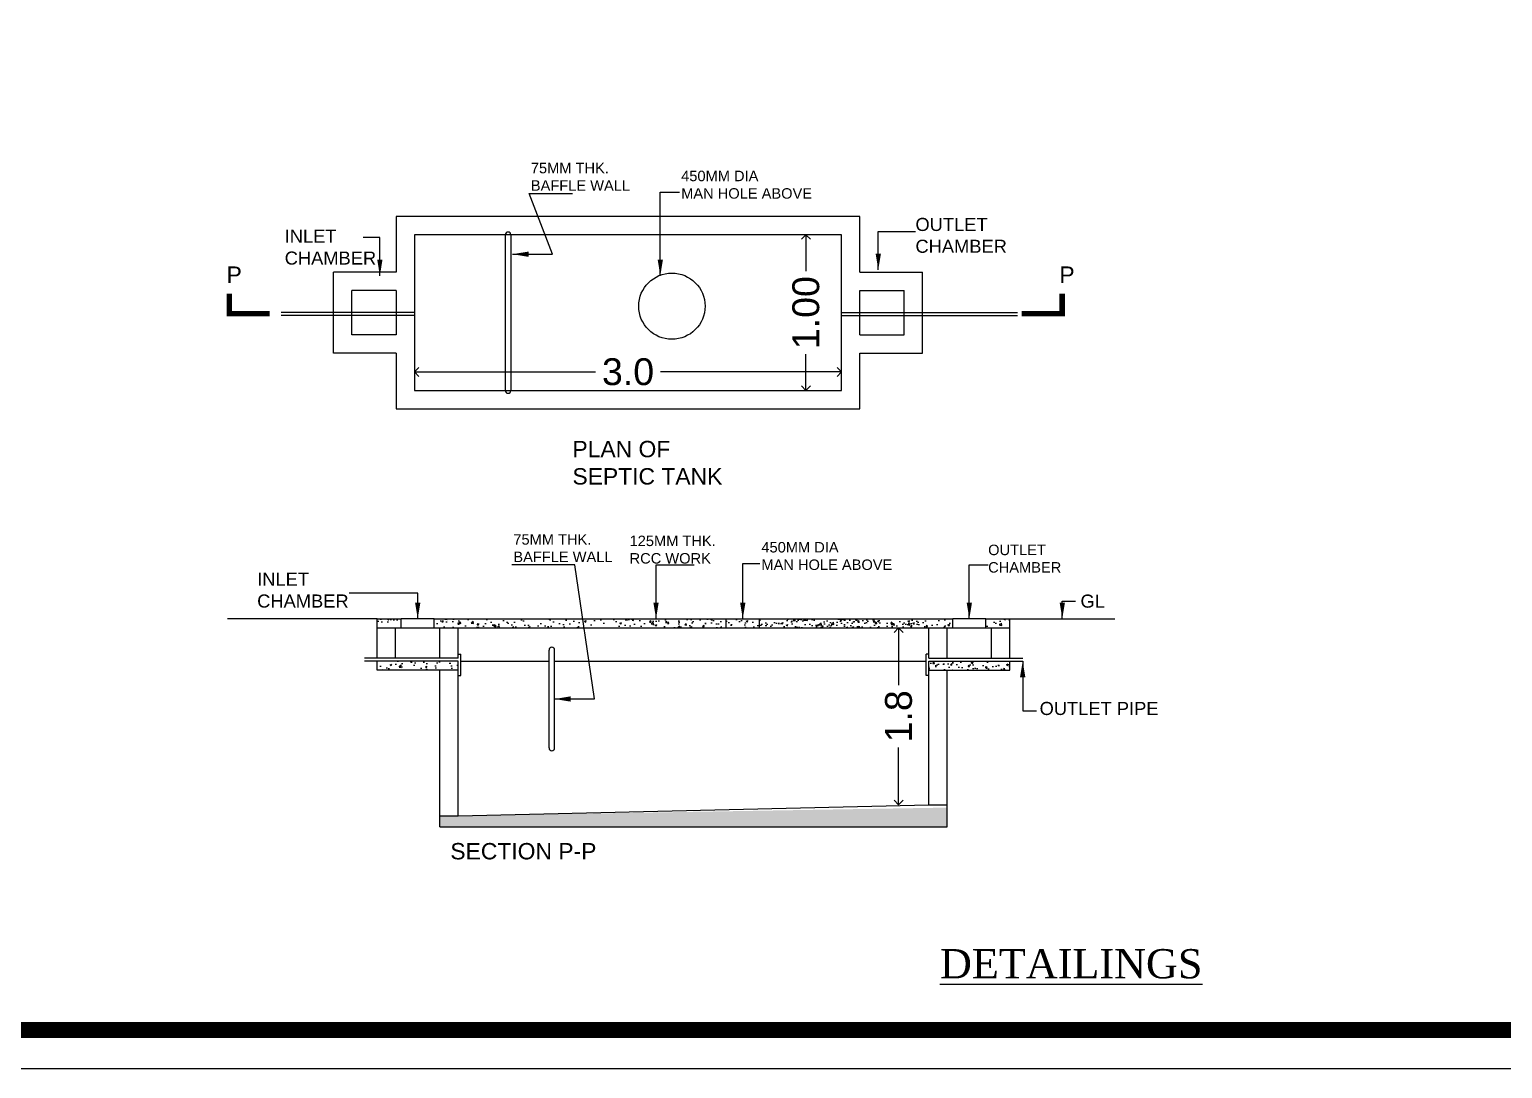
# Model space of a CAD drawing. Header units: metres. Extents: x -9628 to -9500, y 28652 to 28805.
# Drawn here: x -9599.36 to -9582.91, y 28762.76 to 28774.37 of the extents above; entities that cross this region are included whole.
import ezdxf

# ---------------------------------------------------------------- set-up
doc = ezdxf.new("R2010")
doc.units = ezdxf.units.M
doc.header["$PDMODE"] = 34
doc.header["$PDSIZE"] = -15
doc.linetypes.add('CONTINULUS', pattern=[0])
doc.linetypes.add('DASHED', pattern=[0])
doc.layers.add('PLAN', color=7, linetype='Continuous', lineweight=40)
doc.layers.add('SITE_PLAN', color=7, linetype='Continuous')
doc.styles.add('Arial', font='arial.ttf', dxfattribs={"height": 0.2})
doc.styles.get("Standard").update_dxf_attribs({"font": 'arial.ttf', "height": 0.25})
doc.styles.add('STYLE1', font='arial.ttf', dxfattribs={"height": 0.3})
doc.styles.add('style2', font='arial.ttf', dxfattribs={"height": 0.3})
doc.dimstyles.new('INT DIM', dxfattribs={"dimtxt": 0.3, "dimasz": 0.1, "dimexe": 0.18, "dimexo": 0.0625, "dimgap": 0.09, "dimtad": 0, "dimzin": 0, "dimdsep": 46, "dimtxsty": 'style2', "dimblk": 'OPEN90', "dimcen": 0.09, "dimse1": 1, "dimse2": 1, "dimclrd": 250, "dimclrt": 256, "dimadec": 0, "dimazin": 0, "dimtfac": 1, "dimtofl": 0, "dimtmove": 0, "dimatfit": 3, "dimfxl": 1, "dimtolj": 1, "dimtzin": 0, "dimlwd": -1, "dimarcsym": 0})
doc.dimstyles.get("Standard").update_dxf_attribs({"dimtxt": 0.9, "dimasz": 0.18, "dimexe": 0.18, "dimexo": 0.0625, "dimgap": 0.09, "dimtad": 0, "dimtih": 1, "dimtoh": 1, "dimdec": 4, "dimzin": 0, "dimdsep": 46, "dimtxsty": 'STYLE1', "dimcen": 0.09, "dimadec": 0, "dimazin": 0, "dimtfac": 1, "dimtdec": 4, "dimtofl": 0, "dimtmove": 0, "dimatfit": 3, "dimfxl": 1, "dimtolj": 1, "dimtzin": 0, "dimarcsym": 0})
pattern_1 = [(50, (-10368.69741, 28700.4788), (0.196757633, -0.017214062), [0.020573877, -0.22631264]), (355, (-10368.69741, 28700.4788), (-0.03806204, 0.20634011), [0.0164591, -0.181050114]), (100.4514, (-10368.68101, 28700.47737), (0.15869574, 0.18912592), [0.017485104, -0.19233615]), (46.1842, (-10368.6974, 28700.53367), (0.29276381, -0.0454049), [0.03086081, -0.33946896]), (96.6356, (-10368.673, 28700.5299), (0.25639514, 0.26721841), [0.02622766, -0.28850418]), (351.1842, (-10368.6974, 28700.53367), (0.25639493, 0.26721861), [0.02468865, -0.27157517]), (21, (-10368.66998, 28700.51995), (0.16374256, -0.11044575), [0.020573877, -0.22631264]), (326, (-10368.66998, 28700.51995), (0.06674586, 0.198921967), [0.0164591, -0.181050114]), (71.4514, (-10368.65633, 28700.51075), (0.23048849, 0.088476035), [0.017485104, -0.19233615]), (37.5, (-10368.69741, 28700.47881), (0.0033356715, 0.091318894), [0, -0.178855567, 0, -0.183793297, 0, -0.18173591]), (7.5, (-10368.69741, 28700.47881), (0.072164803, 0.108194372), [0, -0.104789611, 0, -0.174740792, 0, -0.069265384]), (327.5, (-10368.758584, 28700.47881), (0.146437292, -0.006187215), [0, -0.068579589, 0, -0.213968316, 0, -0.283919496]), (317.5, (-10368.78602, 28700.47881), (0.15997867, 0.027460634), [0, -0.089153465, 0, -0.142096907, 0, -0.20162399])]
pattern_2 = [(50, (-10366.54843, 28700.4788), (0.196757633, -0.017214062), [0.020573877, -0.22631264]), (355, (-10366.54843, 28700.4788), (-0.03806204, 0.20634011), [0.0164591, -0.181050114]), (100.4514, (-10366.53204, 28700.47737), (0.15869574, 0.18912592), [0.017485104, -0.19233615]), (46.1842, (-10366.54843, 28700.53367), (0.29276381, -0.0454049), [0.03086081, -0.33946896]), (96.6356, (-10366.52404, 28700.5299), (0.25639514, 0.26721841), [0.02622766, -0.28850418]), (351.1842, (-10366.54843, 28700.53367), (0.25639493, 0.26721861), [0.02468865, -0.27157517]), (21, (-10366.521, 28700.51995), (0.16374256, -0.11044575), [0.020573877, -0.22631264]), (326, (-10366.521, 28700.51995), (0.06674586, 0.198921967), [0.0164591, -0.181050114]), (71.4514, (-10366.50736, 28700.51075), (0.23048849, 0.088476035), [0.017485104, -0.19233615]), (37.5, (-10366.54843, 28700.47881), (0.0033356715, 0.091318894), [0, -0.178855567, 0, -0.183793297, 0, -0.18173591]), (7.5, (-10366.54843, 28700.47881), (0.072164803, 0.108194372), [0, -0.104789611, 0, -0.174740792, 0, -0.069265384]), (327.5, (-10366.609606, 28700.47881), (0.146437292, -0.006187215), [0, -0.068579589, 0, -0.213968316, 0, -0.283919496]), (317.5, (-10366.63704, 28700.47881), (0.15997867, 0.027460634), [0, -0.089153465, 0, -0.142096907, 0, -0.20162399])]

# ---------------------------------------------------------------- blocks, each defined once
blk = doc.blocks.new('_Open90')
at = {"layer": 'PLAN', "color": 0, "lineweight": -2}
for p, q in [((0, 0), (-1, 0)), ((-0.5, 0.5), (0, 0)), ((0, 0), (-0.5, -0.5))]:
    blk.add_line(p, q, dxfattribs=at)
blk = doc.blocks.new('*D27')
at = {"layer": 'Defpoints', "color": 0}
for p in [(-9590.688077, 28772.079049), (-9590.688077, 28772.079049), (-9590.688077, 28770.339365)]:
    blk.add_point(p, dxfattribs=at)
at = {"layer": 'SITE_PLAN', "color": 250, "ltscale": 5}
for p, q in [((-9590.688077, 28771.979049), (-9590.688077, 28771.673757)), ((-9590.688077, 28770.439365), (-9590.688077, 28770.744657))]:
    blk.add_line(p, q, dxfattribs=at)
at = {"layer": 'SITE_PLAN', "color": 250, "xscale": 0.1, "yscale": 0.1, "zscale": 0.1}
for p, rotation in [((-9590.688077, 28772.079049), 90), ((-9590.688077, 28770.339365), 270)]:
    blk.add_blockref('_Open90', p, dxfattribs=dict(at, rotation=rotation))
at = {"layer": 'SITE_PLAN', "linetype": 'CONTINULUS', "ltscale": 0.05, "insert": (-9590.688077, 28771.209207), "char_height": 0.3, "attachment_point": 5, "rotation": 90, "style": 'style2'}
blk.add_mtext('\\A1;1.00', dxfattribs=at)
blk = doc.blocks.new('*D28')
at = {"layer": 'Defpoints', "color": 0}
for p in [(-9590.29015, 28770.54714), (-9595.061765, 28770.339365), (-9590.29015, 28770.339365)]:
    blk.add_point(p, dxfattribs=at)
at = {"layer": 'SITE_PLAN', "color": 250, "ltscale": 5}
for p, q in [((-9594.961765, 28770.54714), (-9593.038057, 28770.54714)), ((-9590.39015, 28770.54714), (-9592.313857, 28770.54714))]:
    blk.add_line(p, q, dxfattribs=at)
at = {"layer": 'SITE_PLAN', "color": 250, "xscale": 0.1, "yscale": 0.1, "zscale": 0.1, "rotation": 180}
blk.add_blockref('_Open90', (-9595.061765, 28770.54714), dxfattribs=at)
at = {"layer": 'SITE_PLAN', "color": 250, "xscale": 0.1, "yscale": 0.1, "zscale": 0.1}
blk.add_blockref('_Open90', (-9590.29015, 28770.54714), dxfattribs=at)
at = {"layer": 'SITE_PLAN', "linetype": 'CONTINULUS', "ltscale": 0.05, "insert": (-9592.675957, 28770.54714), "char_height": 0.3, "attachment_point": 5, "style": 'style2'}
blk.add_mtext('\\A1;3.0', dxfattribs=at)
blk = doc.blocks.new('*D29')
at = {"layer": 'Defpoints', "color": 0}
for p in [(-9589.315445, 28767.685784), (-9589.652443, 28765.710692), (-9589.315445, 28765.710692)]:
    blk.add_point(p, dxfattribs=at)
at = {"layer": 'SITE_PLAN', "color": 250, "ltscale": 5}
for p, q in [((-9589.652443, 28767.585784), (-9589.652443, 28767.047288)), ((-9589.652443, 28765.810692), (-9589.652443, 28766.349188))]:
    blk.add_line(p, q, dxfattribs=at)
at = {"layer": 'SITE_PLAN', "color": 250, "xscale": 0.1, "yscale": 0.1, "zscale": 0.1}
for p, rotation in [((-9589.652443, 28767.685784), 90), ((-9589.652443, 28765.710692), 270)]:
    blk.add_blockref('_Open90', p, dxfattribs=dict(at, rotation=rotation))
at = {"layer": 'SITE_PLAN', "linetype": 'CONTINULUS', "ltscale": 0.05, "insert": (-9589.652443, 28766.698238), "char_height": 0.3, "attachment_point": 5, "rotation": 90, "style": 'style2'}
blk.add_mtext('\\A1;1.8', dxfattribs=at)

msp = doc.modelspace()

# ---------------------------------------------------------------- hatches: boundary and pattern name
at = {"layer": 'SITE_PLAN'}
h = msp.add_hatch(dxfattribs=at)
h.set_pattern_fill('AR-CONC', color=256, scale=0.027432, style=0)
h.set_pattern_definition(pattern_2)
h.paths.add_polyline_path([(-9595.21085, 28767.68578), (-9595.21085, 28767.78865), (-9595.47831, 28767.78865), (-9595.47831, 28767.68578)])
h = msp.add_hatch(dxfattribs=at)
h.set_pattern_fill('AR-CONC', color=256, scale=0.027432, style=0)
h.set_pattern_definition(pattern_2)
h.paths.add_polyline_path([(-9594.84052, 28767.78865), (-9594.84052, 28767.68578), (-9592.56042, 28767.68578), (-9592.56042, 28767.78865)])
h = msp.add_hatch(dxfattribs=at)
h.set_pattern_fill('AR-CONC', color=256, scale=0.027432, style=0)
h.set_pattern_definition(pattern_2)
h.paths.add_polyline_path([(-9589.43017, 28767.68578), (-9589.43017, 28767.78865), (-9592.56042, 28767.78865), (-9592.56042, 28767.68578)])
h = msp.add_hatch(dxfattribs=at)
h.set_pattern_fill('AR-CONC', color=256, scale=0.027432, style=0)
h.set_pattern_definition(pattern_1)
h.paths.add_polyline_path([(-9591.20882, 28767.78865), (-9591.20882, 28767.68578), (-9589.04798, 28767.68578), (-9589.04798, 28767.78865)])
h = msp.add_hatch(dxfattribs=at)
h.set_pattern_fill('AR-CONC', color=256, scale=0.027432, style=0)
h.set_pattern_definition(pattern_1)
h.paths.add_polyline_path([(-9588.41019, 28767.68578), (-9588.41019, 28767.78865), (-9588.67765, 28767.78865), (-9588.67765, 28767.68578)])
h = msp.add_hatch(dxfattribs=at)
h.set_pattern_fill('AR-CONC', color=256, scale=0.027432, style=0)
h.set_pattern_definition(pattern_2)
h.paths.add_polyline_path([(-9595.47831, 28767.31545), (-9595.47831, 28767.21258), (-9594.57306, 28767.21258), (-9594.57306, 28767.31545)])
h = msp.add_hatch(dxfattribs=at)
h.set_pattern_fill('AR-CONC', color=256, scale=0.027432, style=0)
h.set_pattern_definition(pattern_1)
h.paths.add_polyline_path([(-9589.31544, 28767.31545), (-9589.31544, 28767.21258), (-9588.41019, 28767.21258), (-9588.41019, 28767.31545)])
h = msp.add_hatch(dxfattribs=at)
h.set_pattern_fill('AR-CONC', color=256, scale=0.027432, style=0)
h.set_pattern_definition([(50, (-10249.81377, 27853.8032), (0.196757633, -0.017214062), [0.020573877, -0.226312642]), (355, (-10249.81377, 27853.8032), (-0.038062037, 0.206340108), [0.0164591, -0.181050114]), (100.4514, (-10249.79737, 27853.80176), (0.15869574, 0.18912592), [0.017485104, -0.19233615]), (46.1842, (-10249.81377, 27853.85806), (0.29276381, -0.045404904), [0.030860815, -0.33946896]), (96.6356, (-10249.78937, 27853.85427), (0.256395135, 0.26721841), [0.02622766, -0.28850418]), (351.1842, (-10249.81377, 27853.85806), (0.25639493, 0.26721861), [0.02468865, -0.27157517]), (21, (-10249.78634, 27853.84434), (0.16374256, -0.110445751), [0.020573877, -0.226312642]), (326, (-10249.78634, 27853.84434), (0.06674586, 0.198921967), [0.0164591, -0.181050114]), (71.4514, (-10249.77269, 27853.83514), (0.23048849, 0.088476035), [0.017485104, -0.19233615]), (37.5, (-10249.81377, 27853.803195), (0.0033356715, 0.091318894), [0, -0.178855567, 0, -0.183793297, 0, -0.18173591]), (7.5, (-10249.81377, 27853.80319), (0.0721648025, 0.108194372), [0, -0.104789611, 0, -0.174740792, 0, -0.069265384]), (327.5, (-10249.87494, 27853.803195), (0.146437292, -0.0061872153), [0, -0.068579589, 0, -0.213968316, 0, -0.283919496]), (317.5, (-10249.90237, 27853.8032), (0.15997867, 0.027460634), [0, -0.089153465, 0, -0.142096907, 0, -0.20162399])])
h.paths.add_polyline_path([(-9589.10971, 28765.46381), (-9589.10971, 28765.6783), (-9594.57306, 28765.58725), (-9594.7788, 28765.58725), (-9594.7788, 28765.46381)])

# ---------------------------------------------------------------- linework, layer by layer
for p, q in [((-9590.08441, 28772.28479), (-9595.2675, 28772.28479)), ((-9595.2675, 28772.28479), (-9595.2675, 28771.66183)), ((-9590.08441, 28771.66183), (-9590.08441, 28772.28479)), ((-9595.06177, 28772.07905), (-9595.06177, 28770.33936)), ((-9590.29015, 28772.07905), (-9595.06177, 28772.07905)), ((-9594.04722, 28772.07905), (-9594.04722, 28770.33936)), ((-9593.9855, 28772.07905), (-9593.9855, 28770.33936)), ((-9590.29015, 28770.33936), (-9590.29015, 28772.07905)), ((-9595.96702, 28770.75658), (-9595.96702, 28771.66183)), ((-9595.2675, 28771.66183), (-9595.96702, 28771.66183)), ((-9590.08441, 28771.66183), (-9589.3849, 28771.66183)), ((-9589.3849, 28770.75658), (-9589.3849, 28771.66183)), ((-9595.76128, 28770.96232), (-9595.76128, 28771.45609)), ((-9595.2675, 28771.45609), (-9595.76128, 28771.45609)), ((-9595.2675, 28771.45609), (-9595.2675, 28770.96232)), ((-9590.08441, 28770.96232), (-9590.08441, 28771.45609)), ((-9590.08441, 28771.45609), (-9589.59064, 28771.45609)), ((-9589.59064, 28770.96232), (-9589.59064, 28771.45609)), ((-9595.06177, 28771.20921), (-9596.54998, 28771.20921)), ((-9595.06177, 28771.17835), (-9596.54998, 28771.17835)), ((-9590.29015, 28771.20921), (-9588.32377, 28771.20921)), ((-9590.29015, 28771.17835), (-9588.32377, 28771.17835)), ((-9595.2675, 28770.96232), (-9595.76128, 28770.96232)), ((-9590.08441, 28770.96232), (-9589.59064, 28770.96232)), ((-9595.2675, 28770.75658), (-9595.96702, 28770.75658)), ((-9595.2675, 28770.75658), (-9595.2675, 28770.13363)), ((-9590.08441, 28770.75658), (-9589.3849, 28770.75658)), ((-9590.08441, 28770.13363), (-9590.08441, 28770.75658)), ((-9595.06177, 28770.33936), (-9590.29015, 28770.33936)), ((-9595.2675, 28770.13363), (-9590.08441, 28770.13363)), ((-9595.47831, 28767.78865), (-9597.1496, 28767.78865)), ((-9595.47831, 28767.78865), (-9595.21085, 28767.78865)), ((-9595.47831, 28767.34631), (-9595.47831, 28767.78865)), ((-9595.21085, 28767.68578), (-9595.21085, 28767.78865)), ((-9594.84052, 28767.78865), (-9595.21085, 28767.78865)), ((-9594.84052, 28767.78865), (-9591.57915, 28767.78865)), ((-9594.84052, 28767.68578), (-9594.84052, 28767.78865)), ((-9591.57915, 28767.78865), (-9591.20882, 28767.78865)), ((-9591.57915, 28767.68578), (-9591.57915, 28767.78865)), ((-9591.20882, 28767.78865), (-9589.04798, 28767.78865)), ((-9591.20882, 28767.68578), (-9591.20882, 28767.78865)), ((-9588.67765, 28767.78865), (-9589.04798, 28767.78865)), ((-9589.04798, 28767.68578), (-9589.04798, 28767.78865)), ((-9588.67765, 28767.68578), (-9588.67765, 28767.78865)), ((-9588.67765, 28767.78865), (-9588.41019, 28767.78865)), ((-9588.41019, 28767.78865), (-9587.23779, 28767.78865)), ((-9588.41019, 28767.34631), (-9588.41019, 28767.78865)), ((-9595.47831, 28767.68578), (-9595.21085, 28767.68578)), ((-9595.27257, 28767.34631), (-9595.27257, 28767.68578)), ((-9595.21085, 28767.68578), (-9594.84052, 28767.68578)), ((-9594.84052, 28767.68578), (-9591.57915, 28767.68578)), ((-9594.7788, 28767.34631), (-9594.7788, 28767.68578)), ((-9594.57306, 28767.34631), (-9594.57306, 28767.68578)), ((-9591.57915, 28767.68578), (-9591.20882, 28767.68578)), ((-9591.20882, 28767.68578), (-9589.04798, 28767.68578)), ((-9589.31545, 28767.34631), (-9589.31545, 28767.68578)), ((-9589.10971, 28767.34631), (-9589.10971, 28767.68578)), ((-9589.04798, 28767.68578), (-9588.67765, 28767.68578)), ((-9588.67765, 28767.68578), (-9588.41019, 28767.68578)), ((-9588.61593, 28767.34631), (-9588.61593, 28767.68578)), ((-9594.57306, 28767.39321), (-9594.5422, 28767.39321)), ((-9594.5422, 28767.15521), (-9594.5422, 28767.39321)), ((-9593.55852, 28766.34492), (-9593.55852, 28767.4389)), ((-9593.4968, 28766.34492), (-9593.4968, 28767.4389)), ((-9589.31545, 28767.39321), (-9589.34631, 28767.39321)), ((-9589.34631, 28767.15521), (-9589.34631, 28767.39321)), ((-9595.47831, 28767.34631), (-9595.62198, 28767.34631)), ((-9595.47831, 28767.31545), (-9595.62198, 28767.31545)), ((-9595.27257, 28767.34631), (-9595.47831, 28767.34631)), ((-9594.57306, 28767.31545), (-9595.47831, 28767.31545)), ((-9595.47831, 28767.21259), (-9595.47831, 28767.31545)), ((-9594.57306, 28767.21259), (-9595.47831, 28767.21259)), ((-9594.7788, 28767.34631), (-9595.27257, 28767.34631)), ((-9594.57306, 28767.34631), (-9594.7788, 28767.34631)), ((-9594.7788, 28765.4638), (-9594.7788, 28767.21259)), ((-9594.57306, 28765.58725), (-9594.57306, 28767.31545)), ((-9589.31545, 28767.34631), (-9589.10971, 28767.34631)), ((-9589.31545, 28767.31545), (-9588.41019, 28767.31545)), ((-9589.31545, 28765.71069), (-9589.31545, 28767.31545)), ((-9589.31545, 28767.21259), (-9588.41019, 28767.21259)), ((-9589.10971, 28767.34631), (-9588.61593, 28767.34631)), ((-9589.10971, 28765.4638), (-9589.10971, 28767.21259)), ((-9588.61593, 28767.34631), (-9588.41019, 28767.34631)), ((-9588.41019, 28767.34631), (-9588.26653, 28767.34631)), ((-9588.41019, 28767.31545), (-9588.26653, 28767.31545)), ((-9588.41019, 28767.21259), (-9588.41019, 28767.31545)), ((-9594.57306, 28767.15521), (-9594.5422, 28767.15521)), ((-9589.31545, 28767.15521), (-9589.34631, 28767.15521)), ((-9594.7788, 28765.58725), (-9594.57306, 28765.58725)), ((-9594.57306, 28765.58725), (-9589.31545, 28765.71069)), ((-9589.31545, 28765.71069), (-9589.10971, 28765.71069)), ((-9594.7788, 28765.4638), (-9589.10971, 28765.4638))]:
    msp.add_line(p, q, dxfattribs=at)
at = {"layer": 'SITE_PLAN', "linetype": 'DASHED', "ltscale": 6}
for p, q in [((-9594.5422, 28767.31545), (-9593.55852, 28767.31545)), ((-9593.4968, 28767.31545), (-9589.34631, 28767.31545))]:
    msp.add_line(p, q, dxfattribs=at)
at = {"layer": 'SITE_PLAN', "ltscale": 0.1}
msp.add_lwpolyline([(-9625.0289, 28762.76241), (-9566.44712, 28762.76241), (-9566.44712, 28805.10804), (-9625.0289, 28805.10804)], close=True, dxfattribs=at)
at = {"layer": 'SITE_PLAN', "ltscale": 0.1, "const_width": 0.17939}
msp.add_lwpolyline([(-9624.67013, 28763.19239), (-9566.8059, 28763.19239), (-9566.8059, 28804.74927), (-9624.67013, 28804.74927)], close=True, dxfattribs=at)
at = {"layer": 'SITE_PLAN', "const_width": 0.06172}
for points in [[(-9597.13052, 28771.42227), (-9597.13052, 28771.19685), (-9596.67934, 28771.19685)], [(-9587.8256, 28771.42227), (-9587.8256, 28771.19685), (-9588.27678, 28771.19685)]]:
    msp.add_lwpolyline(points, dxfattribs=at)
at = {"layer": 'SITE_PLAN', "linetype": 'DASHED', "ltscale": 6}
msp.add_circle((-9592.18623, 28771.28114), 0.37033, dxfattribs=at)
for centre, start, end in [((-9594.01636, 28772.07905), 0, 180), ((-9594.01636, 28770.33936), 180, 0)]:
    msp.add_arc(centre, 0.03086, start, end, dxfattribs=at)
at = {"layer": 'SITE_PLAN'}
for centre, start, end in [((-9593.52766, 28767.4389), 0, 180), ((-9593.52766, 28766.34492), 180, 0)]:
    msp.add_arc(centre, 0.03086, start, end, dxfattribs=at)

# ---------------------------------------------------------------- texts
at = {"layer": 'SITE_PLAN', "attachment_point": 1}
for s, insert, char_height, width in [('75MM THK. \\PBAFFLE WALL', (-9593.76198, 28772.88326), 0.117042, 3.338934), ('450MM DIA \\PMAN HOLE ABOVE', (-9592.08245, 28772.7949), 0.117042, 3.338934), ('OUTLET \\PCHAMBER', (-9589.46478, 28772.26775), 0.146303, 4.173668), ('INLET \\PCHAMBER', (-9596.51184, 28772.13588), 0.146303, 4.173668), ('{\\H1.25x;P}', (-9597.16139, 28771.72491), 0.146303, 4.173668), ('{\\H1.25x;P}', (-9587.85647, 28771.72491), 0.146303, 4.173668), ('{\\H1.25x;PLAN OF SEPTIC TANK}', (-9593.29702, 28769.77608), 0.146303, 1.938687), ('75MM THK. \\PBAFFLE WALL', (-9593.95732, 28768.73349), 0.117042, 3.338934), ('125MM THK. \\PRCC WORK', (-9592.65859, 28768.71738), 0.117042, 3.338934), ('450MM DIA \\PMAN HOLE ABOVE', (-9591.18593, 28768.64589), 0.117042, 3.338934), ('OUTLET \\PCHAMBER', (-9588.6525, 28768.61629), 0.117042, 3.338934), ('INLET \\PCHAMBER', (-9596.81952, 28768.30359), 0.146303, 4.173668), ('GL', (-9587.62093, 28768.0587), 0.146303, 4.173668), ('OUTLET PIPE', (-9588.07753, 28766.85906), 0.146303, 4.173668), ('{\\H1.25x;SECTION P-P}', (-9594.66132, 28765.28242), 0.146303, 4.173668)]:
    msp.add_mtext(s, dxfattribs=dict(at, insert=insert, char_height=char_height, width=width))
at = {"layer": 'SITE_PLAN', "linetype": 'CONTINULUS', "ltscale": 0.05, "insert": (-9589.19052, 28764.09697), "char_height": 0.408279, "width": 16.354301, "attachment_point": 1, "style": 'Arial'}
msp.add_mtext('{\\fTimes New Roman|b0|i0|c0|p18;\\H0.8x;\\LDETAILINGS}', dxfattribs=at)

# ---------------------------------------------------------------- dimensions: what is measured, and where the dimension line sits
at = {"layer": 'SITE_PLAN', "ltscale": 5}
for base, p1, p2, text, picture, middle in [((-9590.68808, 28772.07905), (-9590.68808, 28770.33936), (-9590.68808, 28772.07905), '1.00', '*D27', (-9590.68808, 28771.20921)), ((-9589.65244, 28765.71069), (-9589.31545, 28767.68578), (-9589.31545, 28765.71069), '1.8', '*D29', (-9589.65244, 28766.69824))]:
    dim = msp.add_linear_dim(base=base, p1=p1, p2=p2, angle=90, text=text, dimstyle='INT DIM', override={"dimfxl": 0.125}, dxfattribs=at)
    dim.commit()
    dim.dimension.update_dxf_attribs({"geometry": picture, "text_midpoint": middle})
dim = msp.add_linear_dim(base=(-9590.29015, 28770.54714), p1=(-9595.06177, 28770.33936), p2=(-9590.29015, 28770.33936), text='3.0', dimstyle='INT DIM', override={"dimfxl": 0.125}, dxfattribs=at)
dim.commit()
dim.dimension.update_dxf_attribs({"geometry": '*D28', "text_midpoint": (-9592.67596, 28770.54714)})

# ---------------------------------------------------------------- leaders
at = {"layer": 'SITE_PLAN', "annotation_type": 0, "has_hookline": 1, "hookline_direction": 1}
for points in [[(-9595.44869, 28771.62111), (-9595.44869, 28772.04943), (-9595.63622, 28772.04943)], [(-9592.31541, 28771.62111), (-9592.31541, 28772.55486), (-9592.10109, 28772.55486)], [(-9589.88002, 28771.68803), (-9589.88002, 28772.11635), (-9589.46478, 28772.11635)], [(-9593.96676, 28771.86204), (-9593.51998, 28771.86204), (-9593.77923, 28772.54148), (-9593.29702, 28772.54148)], [(-9595.02569, 28767.78865), (-9595.02569, 28768.07435), (-9595.79331, 28768.07435)], [(-9592.36305, 28767.78865), (-9592.36305, 28768.39171), (-9591.93755, 28768.39171)], [(-9591.39398, 28767.78865), (-9591.39398, 28768.40586), (-9591.20458, 28768.40586)], [(-9588.86282, 28767.78865), (-9588.86282, 28768.39119), (-9588.65242, 28768.39119)], [(-9587.82399, 28767.78865), (-9587.82399, 28767.9832), (-9587.6753, 28767.9832)], [(-9593.4968, 28766.89191), (-9593.05142, 28766.89191), (-9593.27032, 28768.39171), (-9593.97457, 28768.39171)], [(-9588.26653, 28767.31545), (-9588.26653, 28766.75905), (-9588.11282, 28766.75905)]]:
    msp.add_leader(points, dimstyle='Standard', dxfattribs=at)

doc.saveas('drawing.dxf')
